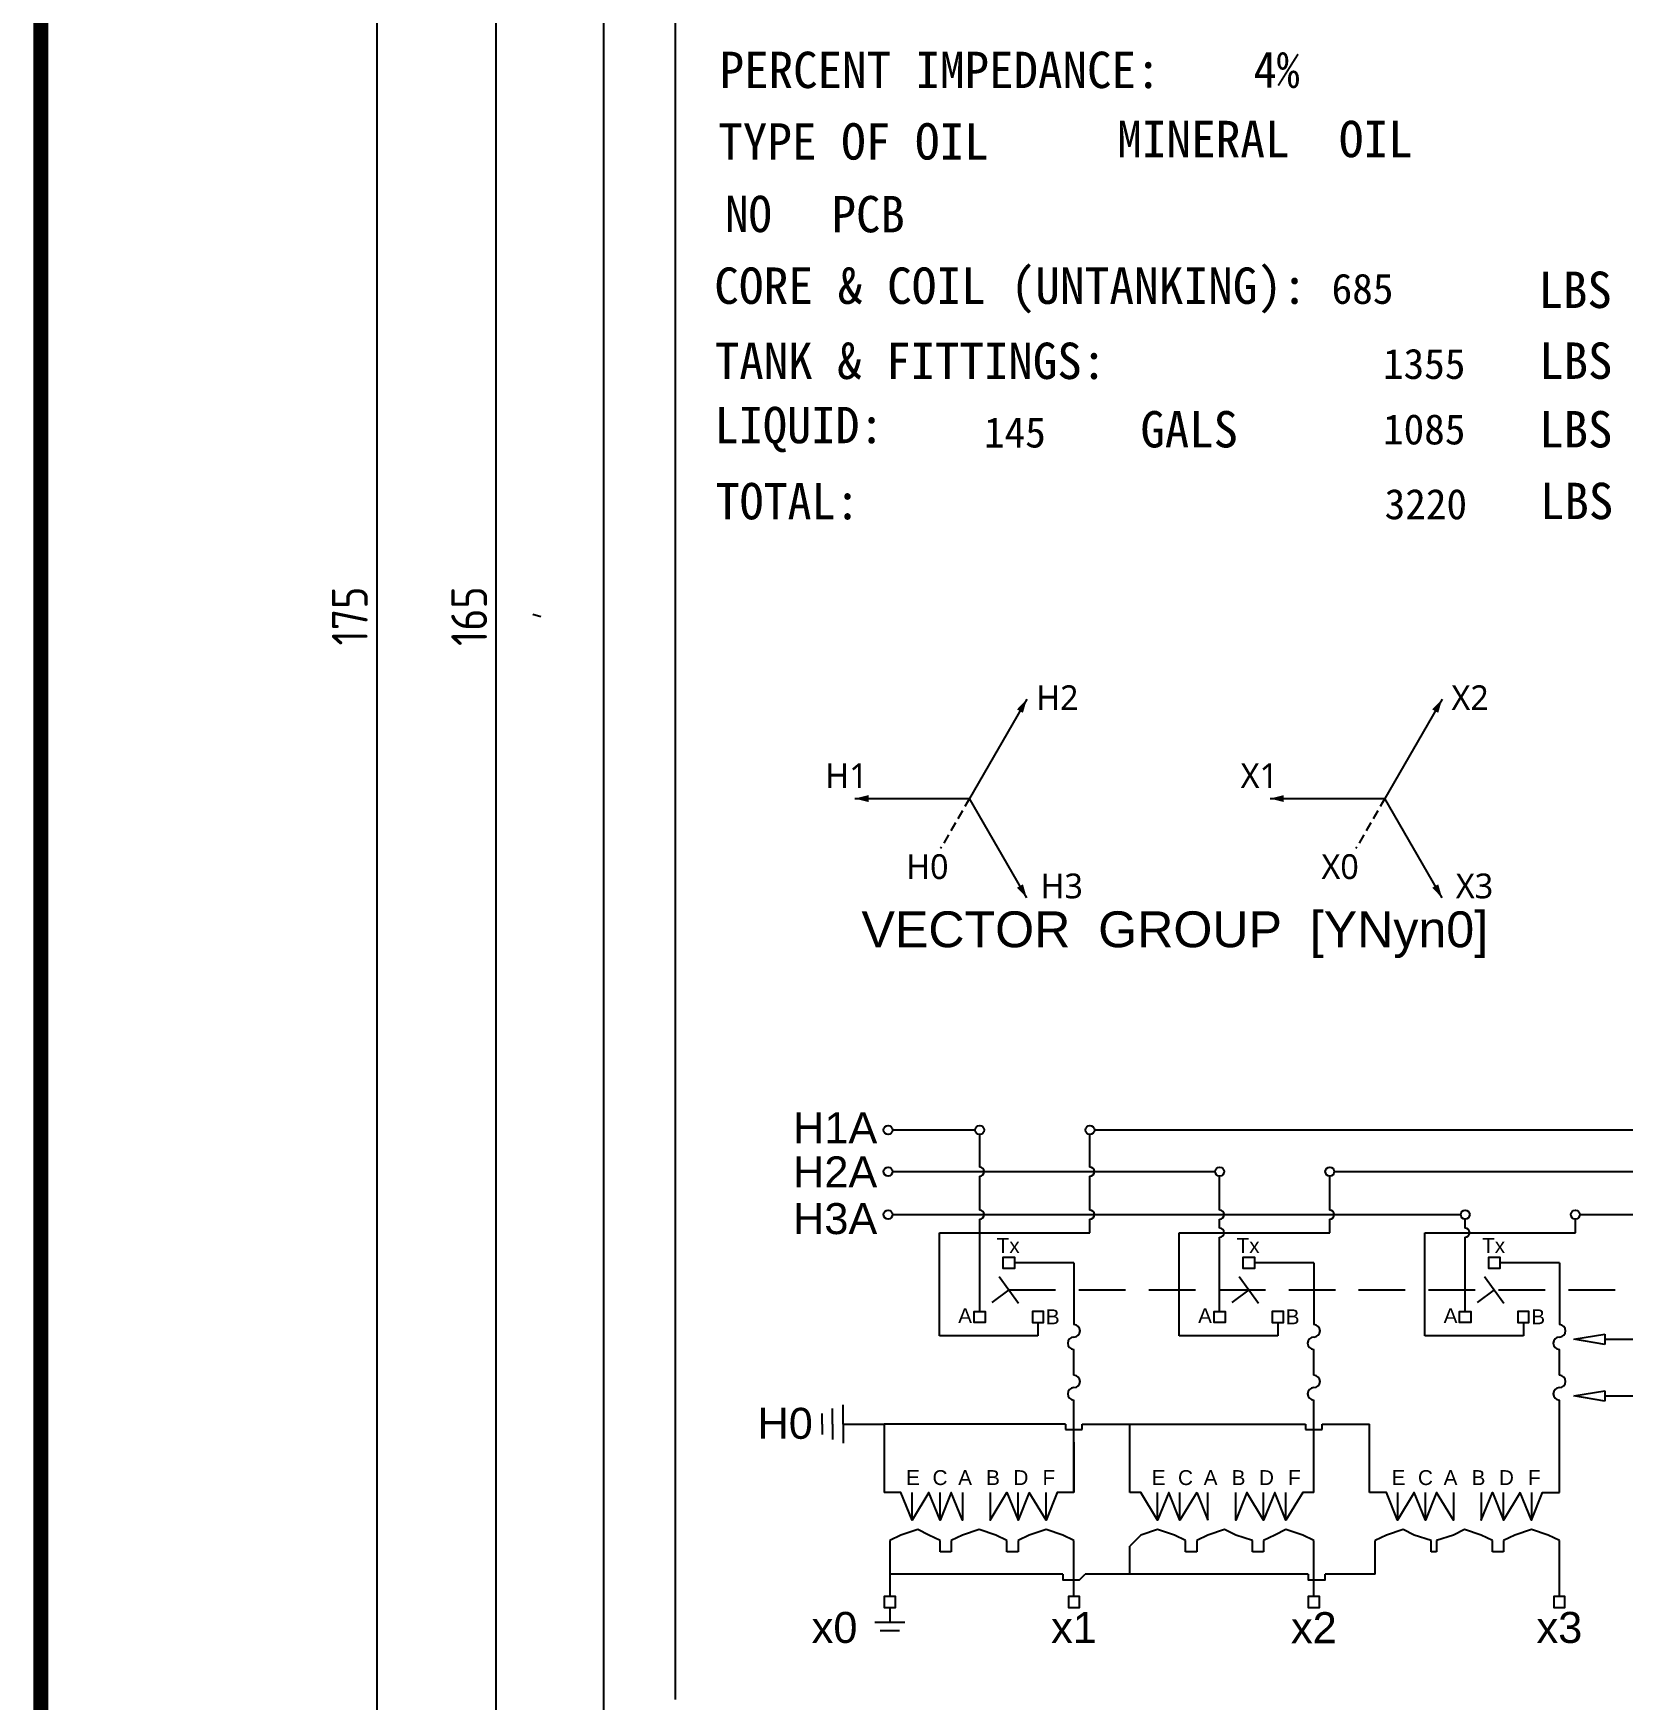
# Model space of a CAD drawing. Header units: millimetres. Extents: x 237080 to 246815, y -181726 to -175279.
# Drawn here: x 246596.3 to 246707, y -181108.9 to -180992.8 of the extents above; entities that cross this region are included whole.
import ezdxf
from ezdxf.enums import TextEntityAlignment as Align

# ---------------------------------------------------------------- set-up
doc = ezdxf.new("R2010")
doc.units = ezdxf.units.MM
doc.header["$LTSCALE"] = 13
doc.linetypes.add('DASHED', pattern=[0.75, 0.5, -0.25])
for name, color, linetype in [('1', 4, 'Continuous'), ('2', 3, 'Continuous'), ('4虚线层', 6, 'DASHED'), ('PDF_Geometry', 7, 'Continuous')]:
    doc.layers.add(name, color=color, linetype=linetype)
doc.layers.add('标注、文本', color=3, linetype='Continuous', lineweight=25)
doc.styles.add('Note Text (ANSI)', font='arial.ttf')
doc.styles.add('PDF FangSong', font='simfang.ttf')
doc.styles.get("Standard").update_dxf_attribs({"font": 'gbenor.shx', "bigfont": 'gbcbig.shx'})
doc.styles.add('宋体', font='msyh.ttf', dxfattribs={"width": 0.6})
doc.dimstyles.new('ISO-25', dxfattribs={"dimtxt": 2.5, "dimasz": 2.5, "dimexe": 1.25, "dimexo": 0.625, "dimtad": 1, "dimtxsty": 'Standard', "dimcen": 2.5, "dimadec": 0, "dimazin": 0, "dimtfac": 1, "dimtmove": 0, "dimatfit": 3, "dimfxl": 1, "dimarcsym": 0})

# ---------------------------------------------------------------- blocks, each defined once
blk = doc.blocks.new('*D258')
at = {"layer": '2', "color": 0, "linetype": 'Continuous', "lineweight": -2}
for p, q in [((246637.8, -180950.93), (246627.25, -180950.93)), ((246628.5, -181113.44), (246628.5, -180953.43)), ((246637.8, -181115.94), (246627.25, -181115.94))]:
    blk.add_line(p, q, dxfattribs=at)
at = {"layer": '2', "color": 0, "linetype": 'Continuous'}
for points in [[(246628.08, -180953.43), (246628.92, -180953.43), (246628.5, -180950.93)], [(246628.08, -181113.44), (246628.92, -181113.44), (246628.5, -181115.94)]]:
    blk.add_solid(points, dxfattribs=at)
at = {"layer": 'Defpoints', "color": 0, "linetype": 'Continuous'}
for p in [(246628.5, -180950.93), (246638.43, -180950.93), (246638.43, -181115.94)]:
    blk.add_point(p, dxfattribs=at)
at = {"layer": '2', "color": 0, "linetype": 'Continuous', "insert": (246626.63, -181033.44), "char_height": 2.5, "attachment_point": 5, "rotation": 90}
blk.add_mtext('165', dxfattribs=at)
blk = doc.blocks.new('*D259')
at = {"layer": '2', "color": 0, "linetype": 'Continuous', "lineweight": -2}
for p, q in [((246635.39, -180945.93), (246618.94, -180945.93)), ((246620.19, -180948.43), (246620.19, -181118.44)), ((246635.39, -181120.94), (246618.94, -181120.94))]:
    blk.add_line(p, q, dxfattribs=at)
at = {"layer": '2', "color": 0, "linetype": 'Continuous'}
for points in [[(246619.77, -180948.43), (246620.61, -180948.43), (246620.19, -180945.93)], [(246619.77, -181118.44), (246620.61, -181118.44), (246620.19, -181120.94)]]:
    blk.add_solid(points, dxfattribs=at)
at = {"layer": 'Defpoints', "color": 0, "linetype": 'Continuous'}
for p in [(246636.01, -180945.93), (246620.19, -181120.94), (246636.01, -181120.94)]:
    blk.add_point(p, dxfattribs=at)
at = {"layer": '2', "color": 0, "linetype": 'Continuous', "insert": (246618.31, -181033.43), "char_height": 2.5, "attachment_point": 5, "rotation": 90}
blk.add_mtext('175', dxfattribs=at)

msp = doc.modelspace()

# ---------------------------------------------------------------- linework, layer by layer
at = {"layer": '1', "color": 0, "linetype": 'Continuous'}
msp.add_line((246596.785, -181228.508), (246596.785, -180879.488), dxfattribs=at)
at = {"layer": '1', "const_width": 1.05}
msp.add_lwpolyline([(246596.785, -180879.488), (246814.135, -180879.488), (246814.135, -181228.508), (246596.785, -181228.508), (246596.785, -180879.488), (246814.135, -180879.488)], dxfattribs=at)
at = {"layer": '2', "linetype": 'Continuous'}
for p, q in [((246656.135, -181069.236), (246661.891, -181069.236)), ((246670.192, -181069.236), (246711.664, -181069.236)), ((246656.135, -181072.132), (246662.964, -181072.132)), ((246662.964, -181072.132), (246678.609, -181072.132)), ((246686.911, -181072.132), (246711.664, -181072.132)), ((246656.135, -181075.131), (246662.964, -181075.131)), ((246662.964, -181075.131), (246695.716, -181075.131)), ((246704.018, -181075.131), (246711.664, -181075.131)), ((246668.185, -181089.726), (246668.185, -181090.114)), ((246668.185, -181090.114), (246669.351, -181090.114)), ((246669.351, -181090.114), (246669.351, -181089.726)), ((246672.656, -181094.483), (246672.656, -181089.726)), ((246684.903, -181089.726), (246684.903, -181090.114)), ((246684.903, -181090.114), (246686.07, -181090.114)), ((246686.07, -181090.114), (246686.07, -181089.726)), ((246689.374, -181094.483), (246689.374, -181089.726))]:
    msp.add_line(p, q, dxfattribs=at)
at = {"layer": '2'}
for p, q in [((246668.768, -181078.49), (246668.768, -181082.8)), ((246685.486, -181078.49), (246685.486, -181082.8)), ((246702.594, -181078.49), (246702.594, -181082.8)), ((246668.185, -181089.726), (246655.549, -181089.726)), ((246669.351, -181089.726), (246684.903, -181089.726)), ((246686.07, -181089.726), (246689.374, -181089.726))]:
    msp.add_line(p, q, dxfattribs=at)
at = {"layer": '2', "color": 3}
for p, q in [((246705.766, -181083.821), (246714.206, -181083.821)), ((246705.766, -181087.764), (246714.206, -181087.764))]:
    msp.add_line(p, q, dxfattribs=at)
at = {"layer": '2'}
for points in [[(246665.486, -181039.224), (246661.489, -181046.147)], [(246694.423, -181039.224), (246690.426, -181046.147)], [(246653.495, -181046.147), (246661.489, -181046.147)], [(246665.486, -181053.07), (246661.489, -181046.147)], [(246682.432, -181046.147), (246690.426, -181046.147)], [(246694.423, -181053.07), (246690.426, -181046.147)]]:
    msp.add_lwpolyline(points, dxfattribs=at)
for points in [[(246665.486, -181039.224, 0, 0.48, 0), (246665.006, -181040.055, 0.48, 0.48, 0)], [(246694.423, -181039.224, 0, 0.48, 0), (246693.943, -181040.055, 0.48, 0.48, 0)], [(246653.495, -181046.147, 0, 0.48, 0), (246654.455, -181046.147, 0.48, 0.48, 0)], [(246682.432, -181046.147, 0, 0.48, 0), (246683.391, -181046.147, 0.48, 0.48, 0)], [(246665.486, -181053.07, 0, 0.48, 0), (246665.006, -181052.239, 0.48, 0.48, 0)], [(246694.423, -181053.07, 0, 0.48, 0), (246693.943, -181052.239, 0.48, 0.48, 0)]]:
    msp.add_lwpolyline(points, format="xyseb", dxfattribs=at)
at = {"layer": '2', "linetype": 'Continuous'}
for points in [[(246662.203, -181071.819), (246662.203, -181069.549)], [(246662.203, -181074.818), (246662.203, -181072.444)], [(246678.922, -181074.818), (246678.922, -181072.444)], [(246662.203, -181081.874), (246662.203, -181075.444)], [(246678.922, -181076.081), (246678.922, -181075.444)], [(246696.029, -181076.081), (246696.029, -181075.444)], [(246678.922, -181081.874), (246678.922, -181076.706)], [(246696.029, -181081.874), (246696.029, -181076.706)], [(246663.843, -181078.49), (246663.843, -181078.101), (246664.232, -181078.101), (246664.621, -181078.101), (246664.621, -181078.49), (246664.621, -181078.878), (246664.232, -181078.878), (246663.843, -181078.878), (246663.843, -181078.49)], [(246680.562, -181078.49), (246680.562, -181078.101), (246680.95, -181078.101), (246681.339, -181078.101), (246681.339, -181078.49), (246681.339, -181078.878), (246680.95, -181078.878), (246680.562, -181078.878), (246680.562, -181078.49)], [(246697.669, -181078.49), (246697.669, -181078.101), (246698.058, -181078.101), (246698.446, -181078.101), (246698.446, -181078.49), (246698.446, -181078.878), (246698.058, -181078.878), (246697.669, -181078.878), (246697.669, -181078.49)], [(246661.815, -181082.263), (246661.815, -181081.874), (246662.203, -181081.874), (246662.592, -181081.874), (246662.592, -181082.263), (246662.592, -181082.652), (246662.203, -181082.652), (246661.815, -181082.652), (246661.815, -181082.263)], [(246666.649, -181082.263), (246666.649, -181081.874), (246666.261, -181081.874), (246665.872, -181081.874), (246665.872, -181082.263), (246665.872, -181082.652), (246666.261, -181082.652), (246666.649, -181082.652), (246666.649, -181082.263)], [(246678.533, -181082.263), (246678.533, -181081.874), (246678.922, -181081.874), (246679.311, -181081.874), (246679.311, -181082.263), (246679.311, -181082.652), (246678.922, -181082.652), (246678.533, -181082.652), (246678.533, -181082.263)], [(246683.368, -181082.263), (246683.368, -181081.874), (246682.979, -181081.874), (246682.59, -181081.874), (246682.59, -181082.263), (246682.59, -181082.652), (246682.979, -181082.652), (246683.368, -181082.652), (246683.368, -181082.263)], [(246695.64, -181082.263), (246695.64, -181081.874), (246696.029, -181081.874), (246696.418, -181081.874), (246696.418, -181082.263), (246696.418, -181082.652), (246696.029, -181082.652), (246695.64, -181082.652), (246695.64, -181082.263)], [(246700.475, -181082.263), (246700.475, -181081.874), (246700.086, -181081.874), (246699.697, -181081.874), (246699.697, -181082.263), (246699.697, -181082.652), (246700.086, -181082.652), (246700.475, -181082.652), (246700.475, -181082.263)], [(246668.768, -181094.483), (246668.768, -181088.053)], [(246685.486, -181094.483), (246685.486, -181088.053)], [(246702.594, -181094.483), (246702.594, -181088.053)], [(246652.691, -181089.726), (246655.549, -181089.726)], [(246655.549, -181089.726), (246655.549, -181094.483)], [(246668.768, -181094.483), (246668.768, -181090.983), (246668.768, -181094.483)], [(246659.437, -181096.427), (246658.659, -181094.483), (246657.493, -181096.427), (246656.715, -181094.483), (246655.549, -181094.483)], [(246657.493, -181096.427), (246657.493, -181094.483)], [(246660.992, -181094.483), (246660.992, -181096.427), (246660.214, -181094.483), (246659.437, -181096.427), (246659.437, -181094.483)], [(246662.936, -181094.483), (246662.936, -181096.427), (246664.102, -181094.483), (246664.88, -181096.427), (246664.88, -181094.483)], [(246665.658, -181094.483), (246664.88, -181096.427)], [(246666.824, -181096.427), (246665.658, -181094.483)], [(246668.768, -181094.483), (246667.602, -181094.483), (246666.824, -181096.427), (246666.824, -181094.483)], [(246674.6, -181096.427), (246673.434, -181094.483), (246672.656, -181094.483)], [(246677.322, -181094.483), (246676.155, -181096.427), (246675.378, -181094.483), (246674.6, -181096.427), (246674.6, -181094.483)], [(246676.155, -181096.427), (246676.155, -181094.483)], [(246677.322, -181094.483), (246678.099, -181096.427)], [(246678.099, -181096.427), (246678.099, -181094.483)], [(246685.486, -181094.483), (246684.709, -181094.483), (246683.542, -181096.427), (246682.765, -181094.483), (246681.987, -181096.427), (246680.821, -181094.483), (246680.043, -181096.427), (246680.043, -181094.483)], [(246681.987, -181096.427), (246681.987, -181094.483)], [(246683.542, -181096.427), (246683.542, -181094.483)], [(246691.318, -181094.483), (246691.318, -181096.427), (246690.541, -181094.483), (246689.374, -181094.483)], [(246695.206, -181094.483), (246695.206, -181096.427), (246694.04, -181094.483), (246693.262, -181096.427), (246692.485, -181094.483), (246691.318, -181096.427)], [(246693.262, -181096.427), (246693.262, -181094.483)], [(246697.15, -181094.483), (246697.15, -181096.427), (246697.928, -181094.483), (246698.706, -181096.427), (246698.706, -181094.483)], [(246699.872, -181094.483), (246698.706, -181096.427)], [(246700.65, -181094.483), (246700.65, -181096.427), (246699.872, -181094.483)], [(246700.65, -181096.427), (246701.427, -181094.483), (246702.594, -181094.483)], [(246659.437, -181097.847), (246658.659, -181097.459), (246657.882, -181097.07), (246656.715, -181097.459), (246655.938, -181097.847)], [(246664.102, -181097.847), (246663.325, -181097.459), (246662.158, -181097.07), (246660.992, -181097.459), (246660.214, -181097.847)], [(246668.768, -181097.847), (246667.99, -181097.459), (246666.824, -181097.07), (246665.658, -181097.459), (246664.88, -181097.847)], [(246676.544, -181097.847), (246675.766, -181097.459), (246674.6, -181097.07), (246673.434, -181097.459), (246672.656, -181098.236)], [(246681.21, -181097.847), (246680.043, -181097.459), (246679.266, -181097.07), (246678.099, -181097.459), (246677.322, -181097.847)], [(246685.486, -181097.847), (246684.709, -181097.459), (246683.542, -181097.07), (246682.765, -181097.459), (246681.987, -181097.847)], [(246693.651, -181097.847), (246692.485, -181097.459), (246691.707, -181097.07), (246690.541, -181097.459), (246689.763, -181097.847)], [(246697.928, -181097.847), (246697.15, -181097.459), (246695.984, -181097.07), (246695.206, -181097.459), (246694.04, -181097.847)], [(246702.594, -181097.847), (246701.816, -181097.459), (246700.65, -181097.07), (246699.483, -181097.459), (246698.706, -181097.847)], [(246655.938, -181097.847), (246655.938, -181101.735)], [(246659.437, -181098.625), (246659.437, -181097.847)], [(246660.214, -181098.625), (246659.437, -181098.625)], [(246660.214, -181097.847), (246660.214, -181098.625)], [(246664.102, -181098.625), (246664.102, -181097.847)], [(246664.88, -181098.625), (246664.102, -181098.625)], [(246664.88, -181097.847), (246664.88, -181098.625)], [(246668.768, -181101.735), (246668.768, -181097.847)], [(246672.656, -181100.18), (246672.656, -181098.236)], [(246676.544, -181098.625), (246676.544, -181097.847)], [(246677.322, -181098.625), (246676.544, -181098.625)], [(246677.322, -181097.847), (246677.322, -181098.625)], [(246681.21, -181098.625), (246681.21, -181097.847)], [(246681.987, -181098.625), (246681.21, -181098.625)], [(246681.987, -181097.847), (246681.987, -181098.625)], [(246685.486, -181101.735), (246685.486, -181097.847)], [(246685.486, -181097.847), (246685.486, -181097.847)], [(246689.763, -181100.18), (246689.763, -181097.847)], [(246693.651, -181098.625), (246693.651, -181097.847)], [(246694.04, -181098.625), (246693.651, -181098.625)], [(246694.04, -181097.847), (246694.04, -181098.625)], [(246697.928, -181098.625), (246697.928, -181097.847)], [(246698.706, -181098.625), (246697.928, -181098.625)], [(246698.706, -181097.847), (246698.706, -181098.625)], [(246702.594, -181101.735), (246702.594, -181097.847)], [(246702.594, -181097.847), (246702.594, -181097.847)], [(246667.99, -181100.18), (246655.938, -181100.18)], [(246667.99, -181100.18), (246667.99, -181100.569), (246668.768, -181100.569), (246669.157, -181100.569), (246669.546, -181100.18)], [(246685.098, -181100.18), (246669.546, -181100.18)], [(246685.098, -181100.18), (246685.098, -181100.569), (246685.486, -181100.569), (246686.264, -181100.569), (246686.264, -181100.18)], [(246689.763, -181100.18), (246686.264, -181100.18)], [(246656.326, -181102.124), (246656.326, -181101.735), (246655.938, -181101.735), (246655.549, -181101.735), (246655.549, -181102.124), (246655.549, -181102.513), (246655.938, -181102.513), (246656.326, -181102.513), (246656.326, -181102.124)], [(246669.157, -181102.124), (246669.157, -181101.735), (246668.768, -181101.735), (246668.379, -181101.735), (246668.379, -181102.124), (246668.379, -181102.513), (246668.768, -181102.513), (246669.157, -181102.513), (246669.157, -181102.124)], [(246685.875, -181102.124), (246685.875, -181101.735), (246685.486, -181101.735), (246685.098, -181101.735), (246685.098, -181102.124), (246685.098, -181102.513), (246685.486, -181102.513), (246685.875, -181102.513), (246685.875, -181102.124)], [(246702.982, -181102.124), (246702.982, -181101.735), (246702.594, -181101.735), (246702.205, -181101.735), (246702.205, -181102.124), (246702.205, -181102.513), (246702.594, -181102.513), (246702.982, -181102.513), (246702.982, -181102.124)]]:
    msp.add_lwpolyline(points, dxfattribs=at)
at = {"layer": '2'}
for centre, start, end in [((246668.768, -181084.096), 90, 270), ((246668.768, -181083.232), 270, 90), ((246685.486, -181084.096), 90, 270), ((246685.486, -181083.232), 270, 90), ((246702.594, -181084.096), 90, 270), ((246702.594, -181083.232), 270, 90), ((246668.768, -181087.621), 90, 270), ((246668.768, -181086.757), 270, 90), ((246685.486, -181087.621), 90, 270), ((246685.486, -181086.757), 270, 90), ((246702.594, -181087.621), 90, 270), ((246702.594, -181086.757), 270, 90)]:
    msp.add_arc(centre, 0.432, start, end, dxfattribs=at)
at = {"layer": '4虚线层', "ltscale": 0.1}
for p, q in [((246661.489, -181046.147), (246659.475, -181049.635)), ((246690.426, -181046.147), (246688.412, -181049.635))]:
    msp.add_line(p, q, dxfattribs=at)
at = {"layer": '4虚线层', "ltscale": 0.5}
msp.add_line((246664.232, -181080.376), (246714.334, -181080.376), dxfattribs=at)
at = {"layer": 'PDF_Geometry', "lineweight": 25}
for points in [[(246636.011, -180945.927), (246786.032, -180945.927), (246786.032, -181120.943), (246636.011, -181120.943), (246636.011, -180945.927)], [(246641.009, -181108.923), (246641.009, -180957.891)], [(246631.63, -181033.491), (246631.068, -181033.323)]]:
    msp.add_lwpolyline(points, dxfattribs=at)
at = {"layer": '标注、文本'}
for p, q in [((246669.879, -181071.819), (246669.879, -181069.549)), ((246669.879, -181074.818), (246669.879, -181072.444)), ((246686.598, -181074.818), (246686.598, -181072.444)), ((246669.879, -181076.393), (246669.879, -181075.444)), ((246686.598, -181076.393), (246686.598, -181075.444)), ((246703.705, -181076.393), (246703.705, -181075.444)), ((246659.392, -181083.581), (246659.392, -181076.393)), ((246659.392, -181076.393), (246669.879, -181076.393)), ((246676.11, -181083.581), (246676.11, -181076.393)), ((246676.11, -181076.393), (246686.598, -181076.393)), ((246693.217, -181083.581), (246693.217, -181076.393)), ((246693.217, -181076.393), (246703.705, -181076.393)), ((246668.768, -181078.49), (246664.621, -181078.49)), ((246685.486, -181078.49), (246681.339, -181078.49)), ((246702.594, -181078.49), (246698.446, -181078.49)), ((246663.558, -181079.441), (246664.906, -181081.312)), ((246680.277, -181079.441), (246681.624, -181081.312)), ((246697.384, -181079.441), (246698.731, -181081.312)), ((246664.232, -181080.376), (246663.045, -181081.264)), ((246680.95, -181080.376), (246679.763, -181081.264)), ((246698.058, -181080.376), (246696.87, -181081.264)), ((246666.261, -181083.581), (246659.392, -181083.581)), ((246666.261, -181082.652), (246666.261, -181083.581)), ((246682.979, -181083.581), (246676.11, -181083.581)), ((246682.979, -181082.652), (246682.979, -181083.581)), ((246700.086, -181083.581), (246693.217, -181083.581)), ((246700.086, -181082.652), (246700.086, -181083.581)), ((246703.606, -181083.821), (246705.766, -181083.461)), ((246705.766, -181083.461), (246705.766, -181084.181)), ((246705.766, -181084.181), (246703.606, -181083.821)), ((246703.606, -181087.764), (246705.766, -181087.404)), ((246705.766, -181088.124), (246703.606, -181087.764)), ((246705.766, -181087.404), (246705.766, -181088.124)), ((246651.223, -181089.726), (246651.223, -181088.991)), ((246651.957, -181089.726), (246651.957, -181088.645)), ((246652.691, -181089.726), (246652.691, -181088.383)), ((246651.223, -181089.726), (246651.223, -181090.46)), ((246651.957, -181089.726), (246651.957, -181090.806)), ((246652.691, -181089.726), (246652.691, -181091.068)), ((246655.938, -181102.513), (246655.938, -181103.54)), ((246656.978, -181103.54), (246654.897, -181103.54)), ((246656.611, -181104.133), (246655.264, -181104.133))]:
    msp.add_line(p, q, dxfattribs=at)
at = {"layer": '标注、文本', "ltscale": 0.865887}
for p, q in [((246668.768, -181086.325), (246668.768, -181084.528)), ((246685.486, -181086.325), (246685.486, -181084.528)), ((246702.594, -181086.325), (246702.594, -181084.528))]:
    msp.add_line(p, q, dxfattribs=at)
at = {"layer": '标注、文本'}
for centre in [(246655.822, -181069.236), (246662.203, -181069.236), (246669.879, -181069.236), (246655.822, -181072.132), (246678.922, -181072.132), (246686.598, -181072.132), (246655.822, -181075.131), (246696.029, -181075.131), (246703.705, -181075.131)]:
    msp.add_circle(centre, 0.313, dxfattribs=at)
for centre in [(246662.203, -181072.132), (246669.879, -181072.132), (246662.203, -181075.131), (246669.879, -181075.131), (246678.922, -181075.131), (246686.598, -181075.131), (246678.922, -181076.393), (246696.029, -181076.393)]:
    msp.add_arc(centre, 0.313, 270, 90, dxfattribs=at)

# ---------------------------------------------------------------- texts
at = {"layer": '2'}
for s, height, style, p in [('H2', 1.7267, '宋体', (246666.134, -181039.985)), ('X2', 1.7267, '宋体', (246695.071, -181039.985)), ('H1', 1.7267, '宋体', (246651.444, -181045.417)), ('X1', 1.7267, '宋体', (246680.381, -181045.417)), ('H0', 1.7267, '宋体', (246657.077, -181051.752)), ('X0', 1.7267, '宋体', (246686.013, -181051.752)), ('H3', 1.7267, '宋体', (246666.438, -181053.096)), ('X3', 1.7267, '宋体', (246695.375, -181053.096)), ('VECTOR  GROUP  [YNyn0]', 2.5, 'Note Text (ANSI)', (246653.966, -181056.505))]:
    msp.add_text(s, height=height, dxfattribs=dict(at, style=style)).set_placement(p)
at = {"layer": '2', "style": 'Note Text (ANSI)'}
for s, p in [('H1A', (246655.067, -181070.167)), ('H2A', (246655.067, -181073.237)), ('H3A', (246655.067, -181076.491)), ('H0', (246650.575, -181090.753))]:
    msp.add_text(s, height=2.16, dxfattribs=at).set_placement(p, align=Align.RIGHT)
for s, height, p in [('Tx', 1.0368, (246664.184, -181077.291)), ('Tx', 1.0368, (246680.902, -181077.291)), ('Tx', 1.0368, (246698.009, -181077.291)), ('A', 1.037, (246661.184, -181082.176)), ('B', 1.037, (246667.289, -181082.252)), ('A', 1.037, (246677.902, -181082.176)), ('B', 1.037, (246684.007, -181082.252)), ('A', 1.037, (246695.009, -181082.176)), ('B', 1.037, (246701.115, -181082.252)), ('E', 1.037, (246657.556, -181093.446)), ('C', 1.037, (246659.437, -181093.455)), ('A', 1.037, (246661.183, -181093.455)), ('B', 1.037, (246663.13, -181093.455)), ('D', 1.037, (246665.074, -181093.455)), ('F', 1.037, (246667.018, -181093.455)), ('E', 1.037, (246674.664, -181093.446)), ('C', 1.037, (246676.544, -181093.455)), ('A', 1.037, (246678.29, -181093.455)), ('B', 1.037, (246680.237, -181093.455)), ('D', 1.037, (246682.181, -181093.455)), ('F', 1.037, (246684.125, -181093.455)), ('E', 1.037, (246691.382, -181093.446)), ('C', 1.037, (246693.262, -181093.455)), ('A', 1.037, (246695.008, -181093.455)), ('B', 1.037, (246696.955, -181093.455)), ('D', 1.037, (246698.899, -181093.455)), ('F', 1.037, (246700.843, -181093.455)), ('x0', 2.16, (246652.09, -181103.895)), ('x1', 2.16, (246668.768, -181103.895)), ('x2', 2.16, (246685.486, -181103.895)), ('x3', 2.16, (246702.594, -181103.895))]:
    msp.add_text(s, height=height, dxfattribs=at).set_placement(p, align=Align.MIDDLE)
at = {"layer": '2', "linetype": 'Continuous', "char_height": 2.53409, "attachment_point": 7, "style": 'PDF FangSong'}
for s, insert in [('\\W0.990022;PERCENT IMPEDANCE:', (246644.079, -180996.687)), ('{\\W0.9335;4%}', (246681.28, -180996.673)), ('{\\W0.9956;MINERAL  OIL}', (246671.781, -181001.502)), ('\\W0.994479;TYPE OF OIL', (246643.978, -181001.669)), ('\\W0.943330;NO', (246644.47, -181006.722)), ('\\W0.986198;PCB', (246651.884, -181006.737)), ('{\\W0.9982;CORE & COIL (UNTANKING): \\fSimSun|b0|i0|c134|p2;\\H0.8333x;\\W1;685}', (246643.703, -181012.355)), ('\\W0.985571;LBS', (246701.147, -181012.008)), ('\\W0.988717;TANK & FITTINGS:', (246643.746, -181016.96)), ('{\\fSimSun|b0|i0|c134|p2;\\H0.8333x;1355}', (246690.301, -181016.946)), ('\\W0.985572;LBS', (246701.191, -181016.946)), ('{\\W0.976;LIQUID:}', (246643.732, -181022.028)), ('{\\fSimSun|b0|i0|c134|p2;\\H0.8333x;145}', (246662.499, -181021.724)), ('{\\W0.9851;GALS}', (246673.403, -181021.724)), ('{\\fSimSun|b0|i0|c134|p2;\\H0.8333x;1085}', (246690.301, -181021.506)), ('\\W0.985572;LBS', (246701.191, -181021.724)), ('\\W0.968789;TOTAL:', (246643.804, -181026.734)), ('\\W0.985572;LBS', (246701.249, -181026.72)), ('{\\fSimSun|b0|i0|c134|p2;\\H0.8333x;3220}', (246690.417, -181026.72))]:
    msp.add_mtext(s, dxfattribs=dict(at, insert=insert))

# ---------------------------------------------------------------- dimensions: what is measured, and where the dimension line sits
at = {"layer": '2', "linetype": 'Continuous'}
for base, p1, p2, picture, middle in [((246620.189, -181120.943), (246636.011, -180945.927), (246636.011, -181120.943), '*D259', (246618.314, -181033.435)), ((246628.5, -180950.926), (246638.426, -181115.944), (246638.426, -180950.926), '*D258', (246626.625, -181033.435))]:
    dim = msp.add_linear_dim(base=base, p1=p1, p2=p2, angle=90, dimstyle='ISO-25', override={"dimdec": 0}, dxfattribs=at)
    dim.commit()
    dim.dimension.update_dxf_attribs({"geometry": picture, "text_midpoint": middle})

doc.saveas('drawing.dxf')
